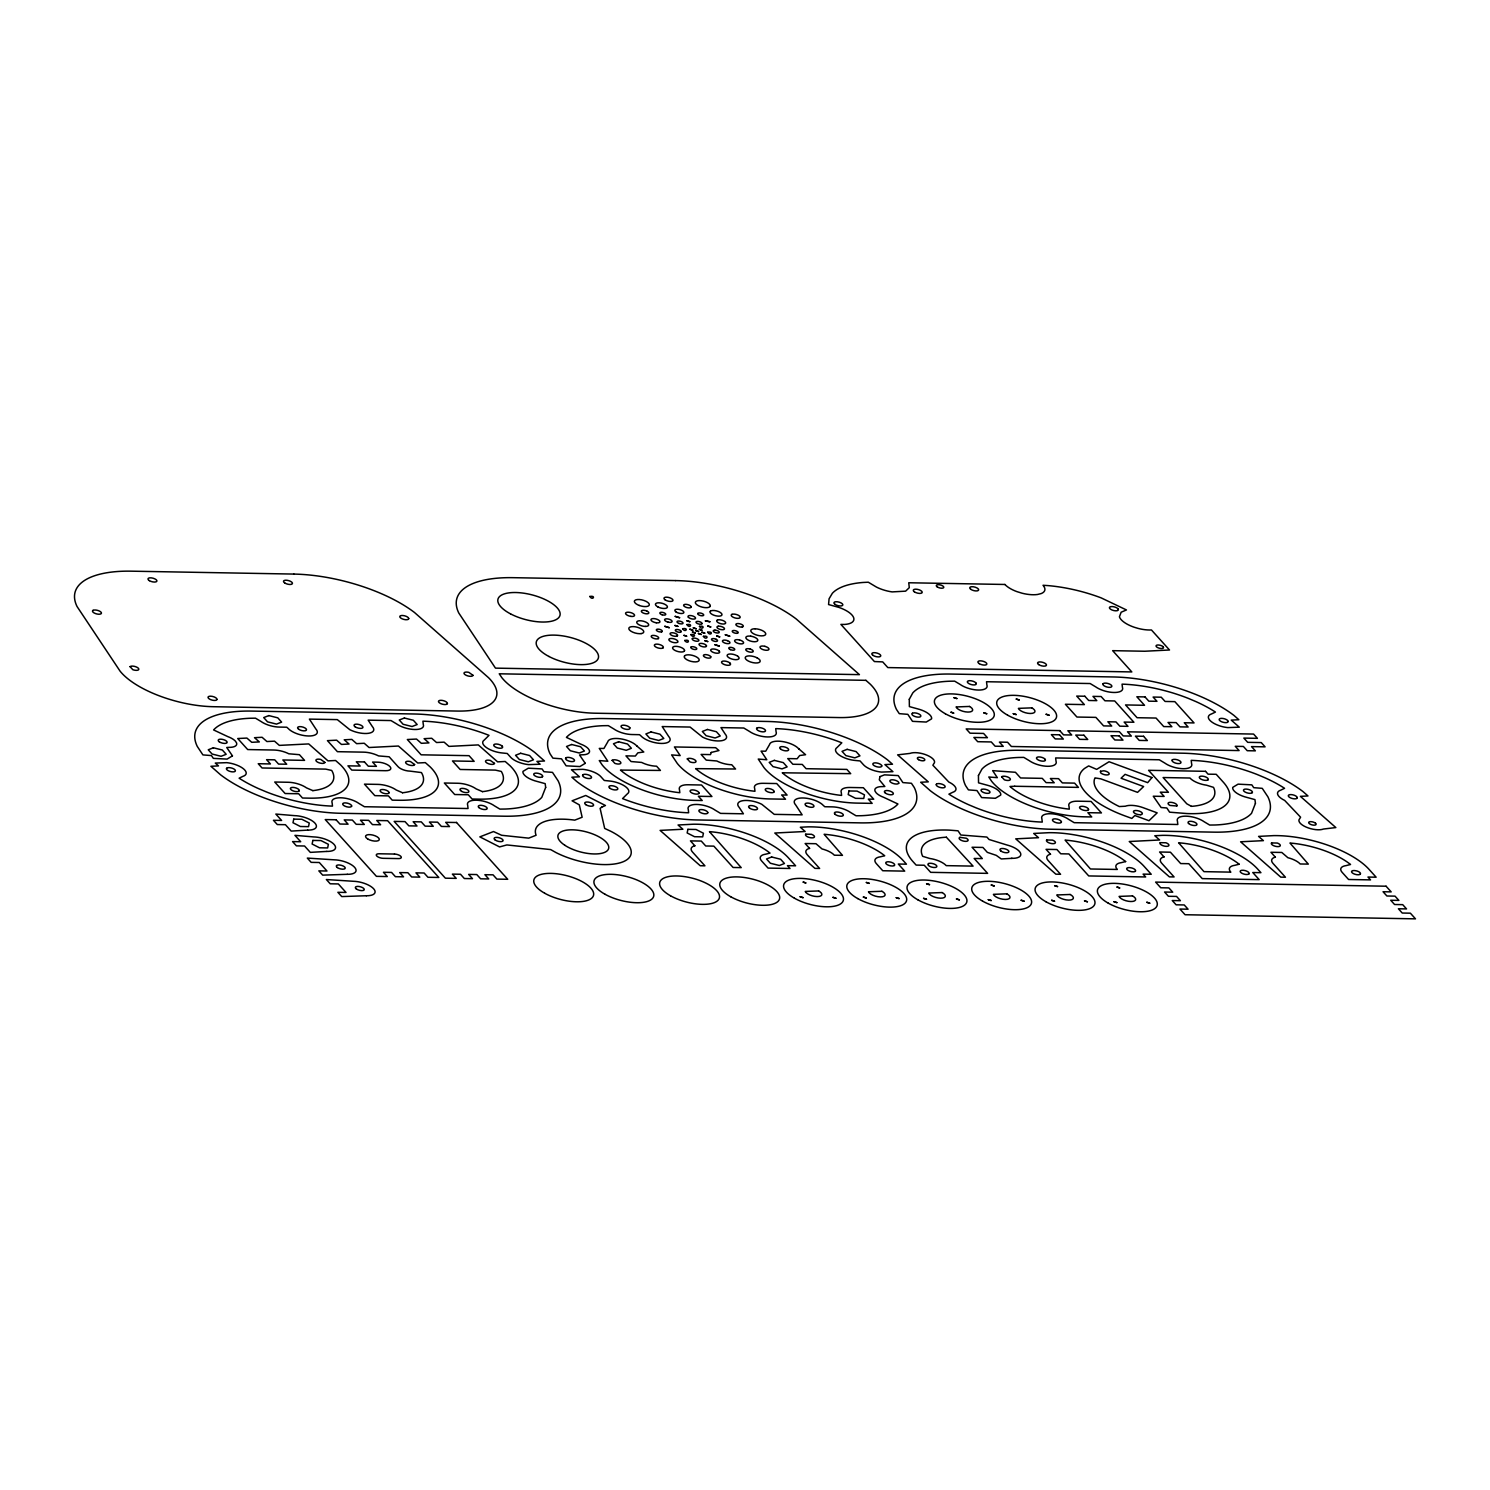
<?xml version="1.0" encoding="UTF-8"?>
<svg xmlns="http://www.w3.org/2000/svg" width="1490" height="1490" viewBox="0 0 1490 1490"><rect width="100%" height="100%" fill="white"/><g stroke="black" fill="none" stroke-linecap="round" stroke-linejoin="round"><path stroke-width="1.5" d="M1012.045 858.333L1001.28 858.948L996.251 855.353L987.33 852.355L982.897 847.438L972.057 847.251L982.301 858.594L974.162 858.464L987.609 873.364L930.673 872.339L924.266 865.243L916.145 865.094L912.942 861.555A70.868 28.254 14.6 0 1 949.391 830.135L958.033 830.805L960.827 835.015L986.883 837.063L989.081 839.503L1006.774 844.942A15.72 6.258 14.6 0 1 1020.557 853.211A15.72 6.258 14.6 0 1 1012.045 858.333L1011.431 858.37M1004.949 584.471L908.751 582.758L909.291 587.656L905.622 591.158L892.119 591.903A21.568 8.605 14.6 0 1 876.418 587.06L868.316 582.218L863.138 582.46A83.198 33.171 14.6 0 0 832.333 593.318L829.073 598.794L828.57 604.549L838.646 607.324A21.568 8.605 14.6 0 1 853.64 617.661A21.568 8.605 14.6 0 1 844.7 624.44L840.9 624.403L874.407 661.56L882.713 661.895L887.817 667.576L1131.823 671.934L1112.658 650.664L1144.823 651.242L1169.501 649.994L1151.453 629.972A21.568 8.605 14.6 0 1 1138.118 628.408L1134.244 627.253A21.568 8.605 14.6 0 1 1119.418 616.786L1121.151 612.222L1126.44 609.95L1101.166 597.881A83.198 33.171 14.6 0 0 1047.582 585.57L1043.037 585.291A21.586 8.605 14.6 0 1 1041.175 593.579L1037.487 594.491A21.586 8.605 14.6 0 1 1022.177 593.243L1016.851 591.605A21.586 8.605 14.6 0 1 1004.93 584.471M799.013 749.004L798.603 748.669A15.72 6.258 14.6 0 0 782.064 741.48A15.72 6.258 14.6 0 0 769.548 744.572L765.711 751.202L761.073 751.128L766.81 759.751L758.261 759.062L763.904 767.518A70.868 28.254 14.6 0 0 857.234 803.11L872.153 803.371L868.316 799.124L873.736 799.217L863.362 787.726L849.803 787.484A15.72 6.258 14.6 0 0 841.291 792.606L841.608 795.418L839.801 795.232A55.465 22.108 14.6 0 1 783.33 773.701L782.269 772.788L850.697 773.664L846.86 769.417L806.09 768.691L802.253 764.426L792.866 764.258L787.744 758.578L797.131 758.745L799.664 755.542L805.587 754.704L798.603 748.669M637.198 746.285L636.807 745.95A15.72 6.258 14.6 0 0 620.25 738.779A15.72 6.258 14.6 0 0 607.752 741.871L603.916 748.483L599.278 748.408L607.808 761.241L599.278 760.571L602.09 764.817A70.868 28.254 14.6 0 0 695.439 800.409L702.218 800.521L698.382 796.275L711.922 796.517L701.567 785.007L688.007 784.764A15.72 6.258 14.6 0 0 679.496 789.886L679.812 792.717L677.987 792.512A55.465 22.108 14.6 0 1 621.516 770.982L620.473 770.088L660.424 770.442L656.587 766.195A15.403 6.146 14.6 0 1 641.65 762.433L631.071 761.539L625.949 755.877L635.336 756.045L637.869 752.822L643.792 752.003L636.807 745.95M456.536 822.517L445.696 822.331L449.533 826.577L441.394 826.429L437.557 822.182L429.418 822.033L433.255 826.298L425.134 826.149L421.298 821.884L413.158 821.735L416.995 826L408.856 825.851L405.019 821.605L394.179 821.4L445.38 878.187L456.219 878.374L452.383 874.109L460.503 874.257L464.34 878.523L472.479 878.672L468.642 874.407L476.781 874.556L480.618 878.802L488.739 878.951L484.902 874.704L493.041 874.835L496.878 879.1L507.718 879.286L456.406 822.368M691.099 606.84L691.062 607.231A3.855 1.527 14.6 0 1 685.4 607.026A3.855 1.527 14.6 0 1 685.102 604.363A3.855 1.527 14.6 0 1 690.969 606.411L691.099 606.84M697.804 613.489L697.879 614.122A3.073 1.229 14.6 0 0 702.572 615.761A3.073 1.229 14.6 0 0 702.33 613.638A3.073 1.229 14.6 0 0 697.804 613.489M545.675 787.409L541.801 797.336A86.271 34.4 14.6 0 1 505.185 809.033L499.895 809.107L494.401 805.811A15.72 6.258 14.6 0 0 476.204 800.204A15.72 6.258 14.6 0 0 467.692 805.326L468.046 808.53L364.417 806.723L358.848 803.389A15.72 6.258 14.6 0 0 340.651 797.783A15.72 6.258 14.6 0 0 332.14 802.905L332.494 806.109L331.097 806.071A86.252 34.4 14.6 0 1 266.393 791.935L258.906 788.787A86.252 34.4 14.6 0 1 239.108 778.19L242.982 776.327A15.72 6.258 14.6 0 0 239.033 766.065L237.431 765.357A15.72 6.258 14.6 0 0 226.759 762.657L215.286 763.066L218.49 765.897L210.91 766.288L220.576 774.8A101.693 40.547 14.6 0 0 341.303 813.298L503.974 816.203A101.693 40.547 14.6 0 0 558.117 780.835L552.492 772.379L543.943 771.708L542.062 768.914L528.317 768.188L522.953 771.41A15.72 6.258 14.6 0 0 536.94 781.393L545.172 783.647L545.675 787.409M909.291 699.294L909.384 706.595L917.635 708.868A15.72 6.258 14.6 0 1 931.604 718.832L926.259 722.054L912.495 721.346L907.82 714.343L899.271 713.654L896.458 709.408A101.693 40.547 14.6 0 1 950.601 674.057L1113.254 676.963A101.693 40.547 14.6 0 1 1233.981 715.442L1238.842 719.726L1231.243 720.117L1239.289 727.176L1227.797 727.604A15.72 6.258 14.6 0 1 1217.125 724.904L1215.523 724.196A15.72 6.258 14.6 0 1 1211.575 713.933L1215.449 712.071A86.252 34.4 14.6 0 0 1195.651 701.473L1188.182 698.326A86.252 34.4 14.6 0 0 1123.46 684.189L1122.063 684.152L1122.436 687.356A15.72 6.258 14.6 0 1 1113.905 692.478A15.72 6.258 14.6 0 1 1095.709 686.871L1090.14 683.538L986.51 681.731L986.883 684.934A15.72 6.258 14.6 0 1 978.353 690.056A15.72 6.258 14.6 0 1 960.175 684.45L954.662 681.154L949.372 681.228A86.271 34.4 14.6 0 0 912.774 692.925L909.291 699.294M978.446 775.526L978.539 782.827L986.771 785.081A15.72 6.258 14.6 0 1 1000.74 795.064L995.395 798.286L981.631 797.578L976.956 790.557L968.426 789.886L965.595 785.64A101.693 40.547 14.6 0 1 1019.737 750.289L1182.389 753.195A101.693 40.547 14.6 0 1 1303.117 791.674L1307.978 795.958L1300.379 796.349L1335.841 827.565L1323.474 829.036A13.857 5.532 14.6 0 1 1306.209 827.118A13.857 5.532 14.6 0 1 1299.69 818.736L1300.584 817.191L1284.659 800.409A15.72 6.258 14.6 0 1 1280.729 790.166L1284.585 788.303A86.252 34.4 14.6 0 0 1264.787 777.706L1257.318 774.558A86.252 34.4 14.6 0 0 1192.596 760.421L1191.199 760.366L1191.572 763.588A15.72 6.258 14.6 0 1 1183.041 768.71A15.72 6.258 14.6 0 1 1164.863 763.104L1159.276 759.77L1055.646 757.944L1056.019 761.167A15.72 6.258 14.6 0 1 1047.489 766.288A15.72 6.258 14.6 0 1 1029.311 760.682L1023.798 757.386L1018.508 757.46A86.271 34.4 14.6 0 0 981.91 769.157L978.446 775.526M1255.437 803.352L1251.563 813.279A86.271 34.4 14.6 0 1 1214.965 824.994L1209.675 825.05L1204.162 821.754A15.72 6.258 14.6 0 0 1185.984 816.166A15.72 6.258 14.6 0 0 1177.454 821.288L1177.826 824.492L1074.197 822.685L1068.609 819.332A15.72 6.258 14.6 0 0 1050.431 813.726A15.72 6.258 14.6 0 0 1041.901 818.867L1042.274 822.07L1040.877 822.033A86.252 34.4 14.6 0 1 976.155 807.878L968.686 804.749A86.252 34.4 14.6 0 1 948.888 794.151L952.762 792.289A15.72 6.258 14.6 0 0 948.813 782.027L932.889 765.245L933.783 763.7A13.857 5.532 14.6 0 0 927.264 755.318A13.857 5.532 14.6 0 0 909.999 753.4L897.632 754.871L928.27 781.859L920.671 782.25L930.356 790.762A101.693 40.547 14.6 0 0 1051.083 829.241L1213.735 832.146A101.693 40.547 14.6 0 0 1267.878 796.796L1262.254 788.34L1253.705 787.67L1251.842 784.857L1238.078 784.15L1232.733 787.372A15.72 6.258 14.6 0 0 1246.702 797.355L1254.952 799.609L1255.437 803.352M293.735 819.128L292.99 822.741L300.384 826.503L308.523 826.652L309.268 823.039L301.874 819.277L293.735 819.128M312.863 840.416L312.118 844.029L319.512 847.791L327.651 847.94L328.377 844.327L320.983 840.565L312.863 840.416M664.838 626.322L669.234 627.681L664.838 626.322M675.212 616.376L679.608 617.735L675.212 616.376M684.711 640.495C688.231 645.151 690.894 638.782 684.711 640.495M709.892 621.74L705.403 620.864L709.892 621.74M714.939 644.742L719.335 646.101L714.939 644.742M725.313 634.814L729.709 636.156L725.313 634.814M687.896 829.334L687.151 832.947L694.545 836.71L702.684 836.859L703.429 833.245L696.035 829.483L687.896 829.334M848.946 790.966L848.201 794.58L855.595 798.342L863.734 798.472L864.461 794.859L857.085 791.097L848.946 790.966M690.913 647.219L690.82 647.517A3.073 1.229 14.6 0 0 694.973 649.528A3.073 1.229 14.6 0 0 696.016 647.722A3.073 1.229 14.6 0 0 691.136 646.958L690.913 647.219M695.83 630.754L698.773 631.574L695.998 630.643M226.592 768.356L226.406 768.765A4.619 1.844 14.6 0 0 231.416 771.745A4.619 1.844 14.6 0 0 235.29 770.274L234.917 769.753A4.619 1.844 14.6 0 0 230.95 767.871A4.619 1.844 14.6 0 0 226.946 768.002L226.592 768.356M408.744 618.611L408.223 619.356A4.619 1.844 14.6 0 1 400.866 618.126A4.619 1.844 14.6 0 1 402.71 615.5A4.619 1.844 14.6 0 1 408.744 618.611M582.739 775.024L582.553 775.433A4.619 1.844 14.6 0 0 587.563 778.413A4.619 1.844 14.6 0 0 591.437 776.942L591.064 776.439A4.619 1.844 14.6 0 0 587.097 774.539A4.619 1.844 14.6 0 0 583.093 774.67L582.739 775.024M881.801 765.972L881.261 766.735A4.619 1.844 14.6 0 1 877.256 766.866A4.619 1.844 14.6 0 1 873.308 764.985L872.935 764.463A4.619 1.844 14.6 0 1 876.809 762.992A4.619 1.844 14.6 0 1 881.801 765.972M936.353 784.317L936.186 784.727A4.619 1.844 14.6 0 0 941.177 787.707A4.619 1.844 14.6 0 0 945.051 786.236L944.679 785.714A4.619 1.844 14.6 0 0 940.73 783.833A4.619 1.844 14.6 0 0 936.726 783.964L936.353 784.317M1228.151 721.495L1227.611 722.259A4.619 1.844 14.6 0 1 1223.607 722.389A4.619 1.844 14.6 0 1 1219.658 720.49L1219.286 719.987A4.619 1.844 14.6 0 1 1223.16 718.497A4.619 1.844 14.6 0 1 1228.151 721.495M1297.287 797.709L1296.747 798.472A4.619 1.844 14.6 0 1 1292.743 798.603A4.619 1.844 14.6 0 1 1288.794 796.722L1288.422 796.219A4.619 1.844 14.6 0 1 1292.296 794.729A4.619 1.844 14.6 0 1 1297.287 797.709M351.677 806.09L351.044 806.816A4.619 1.844 14.6 0 1 343.669 805.438A4.619 1.844 14.6 0 1 345.81 802.905A4.619 1.844 14.6 0 1 351.677 806.09M707.825 812.758L707.191 813.503A4.619 1.844 14.6 0 1 699.816 812.106A4.619 1.844 14.6 0 1 701.958 809.591A4.619 1.844 14.6 0 1 707.825 812.758M756.752 728.256L756.548 728.647A4.619 1.844 14.6 0 0 762.414 731.832A4.619 1.844 14.6 0 0 764.556 729.299A4.619 1.844 14.6 0 0 757.162 727.921L756.752 728.256M1103.103 683.761L1102.898 684.171A4.619 1.844 14.6 0 0 1108.765 687.337A4.619 1.844 14.6 0 0 1110.907 684.823A4.619 1.844 14.6 0 0 1103.513 683.426L1103.103 683.761M1061.439 822.052L1060.824 822.778A4.619 1.844 14.6 0 1 1053.43 821.4A4.619 1.844 14.6 0 1 1055.572 818.867A4.619 1.844 14.6 0 1 1061.439 822.052M1172.239 759.993L1172.034 760.403A4.619 1.844 14.6 0 0 1177.901 763.569A4.619 1.844 14.6 0 0 1180.043 761.055A4.619 1.844 14.6 0 0 1172.649 759.658L1172.239 759.993M1151.975 777.538L1147.673 782.66L1125.099 774.353L1121.057 778.227L1143.631 786.534L1137.559 792.363L1100.905 778.879L1095.001 777.892A55.465 22.108 14.6 0 0 1119.325 806.556L1125.341 806.22A15.72 6.258 14.6 0 1 1143.053 807.654L1157.171 812.851L1148.976 820.711L1134.859 815.514L1131.823 818.42L1124.764 815.831A70.868 28.254 14.6 0 1 1084.552 768.449L1088.65 765.916L1096.677 769.38L1109.063 761.744L1151.975 777.538M130.077 666.663L132.796 669.681A4.619 1.844 14.6 0 0 138.011 670.09A4.619 1.844 14.6 0 0 137.75 667.743L136.875 667.222A4.619 1.844 14.6 0 0 130.617 666.347L130.077 666.663M216.963 699.443L216.721 699.872A4.619 1.844 14.6 0 1 210.965 699.76L209.922 699.313A4.619 1.844 14.6 0 1 210.574 696.184A4.619 1.844 14.6 0 1 216.963 699.443M232.459 755.877L227.095 759.099L213.331 758.373L211.468 755.579L202.919 754.909L197.295 746.453A101.693 40.547 14.6 0 1 251.438 711.084L414.108 713.989A101.693 40.547 14.6 0 1 534.817 752.469L544.502 760.999L536.903 761.39L540.125 764.221L528.652 764.631A15.72 6.258 14.6 0 1 517.961 761.93L516.378 761.222A15.72 6.258 14.6 0 1 510.493 757.088L507.252 753.493L503.005 753.046A15.72 6.258 14.6 0 1 486.615 747.719A15.72 6.258 14.6 0 1 484.157 740.139L489.018 735.352A86.252 34.4 14.6 0 0 424.315 721.216L422.918 721.179L423.272 724.382A15.72 6.258 14.6 0 1 414.76 729.504A15.72 6.258 14.6 0 1 396.563 723.898L390.995 720.564L368.16 720.154L372.314 726.524A15.72 6.258 14.6 0 1 368.365 733.322A15.72 6.258 14.6 0 1 349.778 729.672L337.299 719.614L309.399 719.111L315.861 729.001A15.72 6.258 14.6 0 1 308.56 735.986A15.72 6.258 14.6 0 1 288.222 728.498L286.751 727.213L279.207 727.083A15.72 6.258 14.6 0 1 261.011 721.477L255.498 718.18L250.227 718.255A86.271 34.4 14.6 0 0 213.61 729.951L227.802 736.619A13.857 5.532 14.6 0 1 235.439 741.182L236.519 742.839A13.857 5.532 14.6 0 1 228.994 747.365L226.722 747.477L232.459 755.877M299.304 790.631L299.062 791.06A4.619 1.844 14.6 0 1 293.306 790.966L292.263 790.519A4.619 1.844 14.6 0 1 292.915 787.39A4.619 1.844 14.6 0 1 299.304 790.631M324.876 762.396L324.634 762.824A4.619 1.844 14.6 0 1 320.033 763.085A4.619 1.844 14.6 0 1 315.973 760.645L315.917 760.142A4.619 1.844 14.6 0 1 320.778 759.453L324.876 762.396M389.039 792.755L388.778 793.183A4.619 1.844 14.6 0 1 383.023 793.09L381.98 792.624A4.619 1.844 14.6 0 1 382.632 789.495A4.619 1.844 14.6 0 1 389.039 792.755M447.41 703.559L447.168 703.988A4.619 1.844 14.6 0 1 441.413 703.876L440.37 703.429A4.619 1.844 14.6 0 1 441.003 700.3A4.619 1.844 14.6 0 1 447.41 703.559M414.611 764.519L414.35 764.947A4.619 1.844 14.6 0 1 409.75 765.189A4.619 1.844 14.6 0 1 405.708 762.768L405.634 762.265A4.619 1.844 14.6 0 1 410.495 761.576L414.611 764.519M472.982 675.324L472.74 675.752A4.619 1.844 14.6 0 1 468.139 675.994A4.619 1.844 14.6 0 1 464.079 673.573L464.023 673.052A4.619 1.844 14.6 0 1 468.866 672.381L472.982 675.324M589.817 596.466C592.592 601.14 596.447 595.143 589.817 596.466M494.494 763.383L494.252 763.811A4.619 1.844 14.6 0 1 489.633 764.072A4.619 1.844 14.6 0 1 485.591 761.632L485.535 761.129A4.619 1.844 14.6 0 1 490.378 760.459L494.494 763.383M585.253 763.327L579.908 766.549L566.144 765.823L561.469 758.82L552.92 758.149L550.108 753.903A101.693 40.547 14.6 0 1 604.251 718.553L766.903 721.458A101.693 40.547 14.6 0 1 887.63 759.937L892.491 764.221L884.892 764.593L892.938 771.671L881.447 772.081A15.72 6.258 14.6 0 1 870.775 769.399L869.173 768.672A15.72 6.258 14.6 0 1 863.306 764.538L860.065 760.943L855.8 760.515A15.72 6.258 14.6 0 1 839.429 755.169A15.72 6.258 14.6 0 1 836.97 747.589L841.831 742.821A86.252 34.4 14.6 0 0 777.11 728.666L775.713 728.629L776.085 731.832A15.72 6.258 14.6 0 1 767.555 736.954A15.72 6.258 14.6 0 1 749.377 731.366L743.789 728.014L720.974 727.604L725.127 733.974A15.72 6.258 14.6 0 1 721.179 740.772A15.72 6.258 14.6 0 1 702.591 737.122L690.093 727.064L662.212 726.561L668.675 736.451A15.72 6.258 14.6 0 1 661.374 743.436A15.72 6.258 14.6 0 1 641.017 735.967L639.545 734.682L632.002 734.533A15.72 6.258 14.6 0 1 613.824 728.945L608.311 725.63L603.022 725.704A86.271 34.4 14.6 0 0 566.423 737.401L580.597 744.069A13.857 5.532 14.6 0 1 588.252 748.65L589.332 750.289A13.857 5.532 14.6 0 1 581.808 754.815L579.517 754.946L585.253 763.327M674.951 625.465L677.857 626.359L674.951 625.465M682.625 628.706C685.4 633.38 689.255 627.383 682.625 628.706M686.909 620.79L689.814 621.684L686.909 620.79M686.927 624.589C689.702 629.264 693.558 623.267 686.927 624.589M683.91 635.392L686.816 636.286L684.096 635.28M612.129 760.347L614.849 763.364A4.619 1.844 14.6 0 0 620.064 763.793A4.619 1.844 14.6 0 0 619.803 761.427L618.927 760.906A4.619 1.844 14.6 0 0 612.669 760.03L612.129 760.347M689.889 629.227L692.794 630.121L689.889 629.227M693.297 627.886L696.202 628.78L693.297 627.886M690.857 634.591C693.632 639.266 697.488 633.269 690.857 634.591M692.44 632.058L695.346 632.952L692.44 632.058M684.525 650.683L684.189 651.26A6.165 2.459 14.6 0 1 676.534 651.111A6.165 2.459 14.6 0 1 672.903 647.107L673.629 646.66A6.165 2.459 14.6 0 1 680.576 647.237A6.165 2.459 14.6 0 1 684.525 650.683M710.302 606.002L709.892 606.728A7.711 3.073 14.6 0 1 702.218 607.138A7.711 3.073 14.6 0 1 695.457 603.096L695.364 602.258A7.711 3.073 14.6 0 1 703.448 601.122A7.711 3.073 14.6 0 1 710.302 606.002M692.403 638.521L692.217 638.837A3.427 1.36 14.6 0 0 695.271 641.017A3.427 1.36 14.6 0 0 698.866 640.514L698.829 640.141A3.427 1.36 14.6 0 0 695.811 638.335A3.427 1.36 14.6 0 0 692.403 638.521M699.462 626.34C702.237 631.015 706.092 625.018 699.462 626.34M701.995 623.565L701.827 623.844A3.073 1.229 14.6 0 1 698.754 624.012A3.073 1.229 14.6 0 1 696.054 622.392L696.016 622.056A3.073 1.229 14.6 0 1 699.257 621.609A3.073 1.229 14.6 0 1 701.995 623.565M699.276 629.395L702.181 630.289L699.462 629.283M684.655 655.768L684.245 656.475A7.711 3.073 14.6 0 0 691.099 661.374A7.711 3.073 14.6 0 0 699.183 660.238L699.089 659.381A7.711 3.073 14.6 0 0 692.329 655.339A7.711 3.073 14.6 0 0 684.655 655.768M710.357 611.235L710.022 611.813A6.165 2.459 14.6 0 0 713.971 615.24A6.165 2.459 14.6 0 0 720.918 615.817L721.644 615.389A6.165 2.459 14.6 0 0 718.031 611.366A6.165 2.459 14.6 0 0 710.357 611.235M698.419 633.567L701.324 634.461L698.419 633.567M701.846 632.226L704.751 633.12L701.846 632.226M707.825 626.042L710.73 626.936L707.825 626.042M703.392 636.342C706.167 641.017 710.022 635.019 703.392 636.342M707.694 632.226C710.469 636.9 714.325 630.903 707.694 632.226M704.826 640.663L707.731 641.557L704.826 640.663M716.783 635.988L719.689 636.882L716.783 635.988M687.281 758.913L690 761.911A4.619 1.844 14.6 0 0 695.215 762.34A4.619 1.844 14.6 0 0 694.955 759.975L694.079 759.453A4.619 1.844 14.6 0 0 687.821 758.578L687.281 758.913M711.233 752.45L710.488 754.592L701.101 754.424L706.223 760.105L716.802 760.98A15.403 6.146 14.6 0 0 731.739 764.743L735.576 769.008L695.625 768.635L696.668 769.529A55.465 22.108 14.6 0 0 753.158 791.078L754.964 791.264L754.648 788.452A15.72 6.258 14.6 0 1 763.159 783.312L776.718 783.554L787.093 795.064L781.654 794.971L785.509 799.217L770.591 798.957A70.868 28.254 14.6 0 1 677.242 763.364L671.618 754.909L680.166 755.579L674.43 746.956L715.647 747.701L718.944 750.55L711.233 752.45M699.015 793.127L698.773 793.555A4.619 1.844 14.6 0 1 693.018 793.462L691.975 793.015A4.619 1.844 14.6 0 1 692.608 789.886A4.619 1.844 14.6 0 1 699.015 793.127M774.167 791.693L773.925 792.121A4.619 1.844 14.6 0 1 768.169 792.01L767.126 791.562A4.619 1.844 14.6 0 1 767.778 788.433A4.619 1.844 14.6 0 1 774.167 791.693M805.755 834.177L805.513 834.605A4.619 1.844 14.6 0 0 809.61 837.548L810.784 837.771A4.619 1.844 14.6 0 0 814.471 836.859A4.619 1.844 14.6 0 0 811.51 834.288L805.755 834.177M803.129 882.136L806.034 883.03L803.296 882.043M800.13 896.757L803.036 897.65L800.13 896.757M879.957 776.625L879.305 779.81L884.837 786.478L882.546 786.59A13.857 5.532 14.6 0 0 875.04 791.115L876.12 792.773A13.857 5.532 14.6 0 0 883.756 797.355L897.949 804.004A86.271 34.4 14.6 0 1 861.332 815.701L856.042 815.775L850.548 812.478A15.72 6.258 14.6 0 0 832.351 806.872L824.808 806.742L823.337 805.457A15.72 6.258 14.6 0 0 802.98 797.97A15.72 6.258 14.6 0 0 795.679 804.954L802.142 814.844L774.26 814.36L761.781 804.283A15.72 6.258 14.6 0 0 743.193 800.633A15.72 6.258 14.6 0 0 739.245 807.45L743.398 813.801L720.564 813.391L714.995 810.057A15.72 6.258 14.6 0 0 696.798 804.451A15.72 6.258 14.6 0 0 688.287 809.573L688.641 812.776L687.244 812.739A86.252 34.4 14.6 0 1 622.541 798.603L627.383 793.816A15.72 6.258 14.6 0 0 624.925 786.236A15.72 6.258 14.6 0 0 608.553 780.909L604.288 780.462L601.047 776.886A15.72 6.258 14.6 0 0 595.181 772.733L593.579 772.025A15.72 6.258 14.6 0 0 582.907 769.324L571.434 769.734L579.461 776.812L571.862 777.203L576.723 781.486A101.693 40.547 14.6 0 0 697.45 819.966L860.121 822.871A101.693 40.547 14.6 0 0 914.264 787.521L911.433 783.274L902.884 782.585L898.228 775.582L884.464 774.856L879.957 776.625M833.003 897.334L835.909 898.228L833.003 897.334M953.954 697.655L956.859 698.549L953.954 697.655M950.955 712.257L953.861 713.151L951.142 712.146M866.361 882.471L869.266 883.365L866.361 882.471M863.362 897.073L866.267 897.967L863.362 897.073M983.828 712.835L986.734 713.747L983.828 712.835M896.235 897.669L899.14 898.563L896.235 897.669M1016.273 699.071L1019.179 699.965L1016.273 699.071M1013.274 713.673L1016.18 714.567L1013.274 713.673M926.594 883.756L929.499 884.65L926.594 883.756M923.595 898.358L926.501 899.252L923.595 898.358M1001.634 776.774L1004.353 779.792A4.619 1.844 14.6 0 0 1009.568 780.22A4.619 1.844 14.6 0 0 1009.307 777.855L1008.432 777.333A4.619 1.844 14.6 0 0 1002.174 776.458L1001.634 776.774M1046.148 714.269L1049.053 715.163L1046.148 714.269M956.468 898.954L959.374 899.848L956.468 898.954M991.278 885.041L994.184 885.935L991.278 885.041M988.28 899.643L991.185 900.537L988.28 899.643M1046.706 839.988L1046.446 840.435A4.619 1.844 14.6 0 0 1050.562 843.359L1051.735 843.582A4.619 1.844 14.6 0 0 1055.404 842.688A4.619 1.844 14.6 0 0 1052.443 840.099L1046.706 839.988M1021.153 900.239L1024.058 901.133L1021.153 900.239M1100.458 771.261L1100.626 772.751A4.619 1.844 14.6 0 0 1105.505 774.856A4.619 1.844 14.6 0 0 1109.175 773.943L1109.119 773.44A4.619 1.844 14.6 0 0 1103.904 770.796L1100.458 771.261M1088.538 809.554L1088.277 809.983A4.619 1.844 14.6 0 1 1082.522 809.889L1081.479 809.443A4.619 1.844 14.6 0 1 1082.131 806.295A4.619 1.844 14.6 0 1 1088.538 809.554M1054.641 885.675L1057.546 886.569L1054.641 885.675M1051.642 900.295L1054.548 901.189L1051.642 900.295M1084.515 900.873L1087.421 901.767L1084.515 900.873M1116.96 887.09L1119.865 888.003L1117.146 886.997M1113.961 901.711L1116.867 902.605L1113.961 901.711M1160.226 842.669L1159.965 843.098A4.619 1.844 14.6 0 0 1164.081 846.041L1165.255 846.264A4.619 1.844 14.6 0 0 1168.924 845.351A4.619 1.844 14.6 0 0 1165.962 842.781L1160.226 842.669M1146.834 902.288L1149.74 903.182L1146.834 902.288M1271.585 842.93L1271.324 843.359A4.619 1.844 14.6 0 0 1275.44 846.301L1276.613 846.525A4.619 1.844 14.6 0 0 1280.301 845.612A4.619 1.844 14.6 0 0 1277.34 843.042L1271.585 842.93M601.718 807.152L600.116 808.4L604.679 828.44L610.639 831.197A49.3 19.668 14.6 0 1 622.727 861.928A49.3 19.668 14.6 0 1 555.975 852.559L550.648 849.579L506.861 844.942L499.56 846.916L479.854 836.877L493.507 831.55L501.627 835.275L528.708 838.144L536.102 835.257A49.3 19.668 14.6 0 1 574.749 820.152L582.143 817.246L579.312 804.861L572.086 800.819L585.738 795.474L605.443 805.513L601.718 807.152M93.05 610.379L92.622 610.695A4.619 1.844 14.6 0 0 96.906 613.992A4.619 1.844 14.6 0 0 101.357 612.651L100.985 612.129A4.619 1.844 14.6 0 0 93.647 610.118L93.05 610.379M566.107 757.74L565.679 758.075A4.619 1.844 14.6 0 0 569.944 761.371A4.619 1.844 14.6 0 0 574.414 760.012L574.041 759.509A4.619 1.844 14.6 0 0 566.703 757.497L566.107 757.74M542.546 776.681L541.503 777.24A4.619 1.844 14.6 0 1 534.184 775.228L533.811 774.726A4.619 1.844 14.6 0 1 538.263 773.366A4.619 1.844 14.6 0 1 542.546 776.681M912.457 713.263L912.029 713.58A4.619 1.844 14.6 0 0 916.294 716.895A4.619 1.844 14.6 0 0 920.745 715.535L920.392 715.014A4.619 1.844 14.6 0 0 913.053 713.002L912.457 713.263M898.693 783.349L897.65 783.926A4.619 1.844 14.6 0 1 890.331 781.896L889.958 781.393A4.619 1.844 14.6 0 1 894.41 780.034A4.619 1.844 14.6 0 1 898.693 783.349M981.593 789.495L981.165 789.812A4.619 1.844 14.6 0 0 985.43 793.108A4.619 1.844 14.6 0 0 989.9 791.767L989.528 791.246A4.619 1.844 14.6 0 0 982.189 789.234L981.593 789.495M1252.308 792.624L1251.283 793.202A4.619 1.844 14.6 0 1 1243.945 791.19L1243.573 790.687A4.619 1.844 14.6 0 1 1248.043 789.327A4.619 1.844 14.6 0 1 1252.308 792.624M663.087 647.815L662.547 648.15A4.619 1.844 14.6 0 1 656.289 647.275A4.619 1.844 14.6 0 1 655.153 644.388L655.935 644.183A4.619 1.844 14.6 0 1 661.411 645.263A4.619 1.844 14.6 0 1 663.087 647.815M677.596 642.153L677.056 642.469A4.619 1.844 14.6 0 1 670.798 641.594A4.619 1.844 14.6 0 1 669.662 638.707L670.463 638.521A4.619 1.844 14.6 0 1 675.92 639.582A4.619 1.844 14.6 0 1 677.596 642.153M717.491 620.008L716.951 620.343A4.619 1.844 14.6 0 0 718.627 622.894A4.619 1.844 14.6 0 0 724.084 623.975L724.885 623.77A4.619 1.844 14.6 0 0 723.749 620.883A4.619 1.844 14.6 0 0 717.491 620.008M732 614.346L731.478 614.662A4.619 1.844 14.6 0 0 733.136 617.214A4.619 1.844 14.6 0 0 738.612 618.294L739.394 618.089A4.619 1.844 14.6 0 0 738.258 615.221A4.619 1.844 14.6 0 0 732 614.346M894.41 865.448L893.888 865.764A4.619 1.844 14.6 0 1 886.122 863.809A4.619 1.844 14.6 0 1 890.554 862.077L891.709 862.431A4.619 1.844 14.6 0 1 894.41 865.448M959.933 837.343L959.392 837.678A4.619 1.844 14.6 0 0 961.069 840.23A4.619 1.844 14.6 0 0 966.526 841.31L967.327 841.105A4.619 1.844 14.6 0 0 966.191 838.218L959.933 837.343M928.717 863.511L928.177 863.827A4.619 1.844 14.6 0 0 930.878 866.845L932.032 867.199A4.619 1.844 14.6 0 0 936.465 865.466A4.619 1.844 14.6 0 0 928.717 863.511M1208.018 779.829L1207.477 780.145A4.619 1.844 14.6 0 1 1199.711 778.208A4.619 1.844 14.6 0 1 1204.162 776.458L1205.298 776.812A4.619 1.844 14.6 0 1 1208.018 779.829M1176.802 805.997L1170.004 805.438A4.619 1.844 14.6 0 1 1168.868 802.551L1169.65 802.365A4.619 1.844 14.6 0 1 1175.126 803.445A4.619 1.844 14.6 0 1 1176.802 805.997M1135.361 871.259L1134.821 871.594A4.619 1.844 14.6 0 1 1127.055 869.639A4.619 1.844 14.6 0 1 1131.506 867.906L1132.642 868.26A4.619 1.844 14.6 0 1 1135.361 871.259M1248.881 873.941L1248.341 874.257A4.619 1.844 14.6 0 1 1240.574 872.302A4.619 1.844 14.6 0 1 1245.025 870.57L1246.162 870.924A4.619 1.844 14.6 0 1 1248.881 873.941M1360.24 874.202L1359.699 874.537A4.619 1.844 14.6 0 1 1351.952 872.581A4.619 1.844 14.6 0 1 1356.384 870.849L1357.539 871.184A4.619 1.844 14.6 0 1 1360.24 874.202M268.833 715.591L263.711 717.584L267.548 721.849L276.507 724.103L281.629 722.11L277.792 717.845L268.833 715.591M213.368 747.775L208.246 749.787L212.083 754.033L221.06 756.287L226.182 754.294L222.345 750.029L213.368 747.775M404.386 718.012L399.264 720.005L403.101 724.27L412.06 726.524L417.181 724.531L413.345 720.266L404.386 718.012M520.662 753.269L515.54 755.281L519.377 759.528L528.335 761.781L533.457 759.788L529.62 755.523L520.662 753.269M571.639 744.497L566.517 746.49L570.353 750.755L579.312 753.009L584.434 751.016L580.597 746.751L571.639 744.497M618.573 741.778L613.452 743.771L617.288 748.036L626.247 750.289L631.369 748.278L627.532 744.032L618.573 741.778M651.018 731.944L645.878 733.955L649.733 738.202L658.692 740.456L663.814 738.463L659.977 734.197L651.018 731.944M707.452 729.467L702.33 731.46L706.167 735.725L715.125 737.978L720.247 735.986L716.411 731.72L707.452 729.467M774.316 760.366L769.194 762.377L773.031 766.624L782.008 768.877L787.13 766.884L783.293 762.619L774.316 760.366M847.158 749.34L842.036 751.351L845.873 755.598L854.832 757.851L859.954 755.858L856.117 751.593L847.158 749.34M771.652 856.992L766.531 858.985L770.367 863.25L779.326 865.504L784.448 863.511L780.611 859.246L771.652 856.992M658.263 638.633L657.015 638.931A3.855 1.527 14.6 0 1 651.298 636.733A3.855 1.527 14.6 0 1 655.451 635.708A3.855 1.527 14.6 0 1 658.263 638.633M676.907 636.1L676.255 636.249A3.855 1.527 14.6 0 1 670.966 634.926A3.855 1.527 14.6 0 1 671.413 632.803L672.232 632.747A3.855 1.527 14.6 0 1 676.683 634.125A3.855 1.527 14.6 0 1 676.907 636.1M718.292 626.228L717.64 626.396A3.855 1.527 14.6 0 0 717.863 628.352A3.855 1.527 14.6 0 0 722.315 629.73L723.134 629.693A3.855 1.527 14.6 0 0 723.581 627.551A3.855 1.527 14.6 0 0 718.292 626.228M694.861 845.798L693.781 846.059A15.403 6.146 14.6 0 0 692.552 852.094L704.919 865.82L700.226 865.727L660.107 830.396L682.886 829.241L678.062 824.994L693.316 824.212A70.868 28.254 14.6 0 1 788.564 857.998L795.604 865.802L787.465 865.653L790.017 868.484L768.058 868.093L761.669 860.996A15.72 6.258 14.6 0 1 765.599 854.198L770.013 853.1L768.896 852.224A55.465 22.108 14.6 0 0 711.289 831.793L709.445 831.644L741.219 867.627L733.099 867.478L713.84 846.134L705.72 845.985L701.287 841.068L690.447 840.882L694.861 845.798M809.573 848.425L808.474 848.704A15.403 6.146 14.6 0 0 807.245 854.72L819.612 868.447L814.918 868.372L774.8 833.022L805.159 831.495L800.354 827.248L808.008 826.857A70.868 28.254 14.6 0 1 903.257 860.624L906.442 864.181L898.321 864.032L904.709 871.129L882.75 870.737L876.362 863.641A15.72 6.258 14.6 0 1 880.311 856.825L884.706 855.744L883.589 854.869A55.465 22.108 14.6 0 0 825.982 834.437L824.138 834.288L842.483 855.353L834.344 855.204A15.403 6.146 14.6 0 0 822.033 848.946L815.98 843.712L805.14 843.508L809.573 848.425M1050.506 854.254L1049.426 854.515A15.403 6.146 14.6 0 0 1048.178 860.55L1060.563 874.276L1055.87 874.183L1015.733 838.851L1038.511 837.697L1033.706 833.45L1048.96 832.687A70.868 28.254 14.6 0 1 1144.19 866.454L1151.23 874.257L1143.109 874.109L1145.661 876.958L1088.724 875.934L1068.889 853.938L1060.768 853.789L1056.913 849.524L1046.073 849.337L1050.506 854.254M1125.639 861.574L1121.244 862.654A15.72 6.258 14.6 0 0 1117.295 869.452L1090.457 868.987L1065.089 840.099L1066.915 840.248A55.465 22.108 14.6 0 1 1124.54 860.699L1125.639 861.574M1164.025 856.918L1162.945 857.197A15.403 6.146 14.6 0 0 1161.697 863.213L1174.083 876.939L1169.389 876.865L1129.252 841.515L1159.63 839.988L1154.806 835.741L1162.479 835.35A70.868 28.254 14.6 0 1 1257.709 869.117L1260.913 872.674L1252.773 872.525L1259.18 879.621L1202.244 878.616L1188.815 863.697L1180.676 863.567L1170.432 852.206L1159.592 852.001L1164.025 856.918M1239.159 864.237L1234.763 865.318A15.72 6.258 14.6 0 0 1230.815 872.134L1203.976 871.65L1178.609 842.781L1180.434 842.93A55.465 22.108 14.6 0 1 1238.06 863.362L1239.159 864.237M1275.384 857.197L1274.304 857.458A15.403 6.146 14.6 0 0 1273.075 863.492L1285.442 877.219L1280.748 877.126L1240.611 841.794L1263.408 840.639L1258.584 836.393L1273.838 835.611A70.868 28.254 14.6 0 1 1369.087 869.396L1376.127 877.2L1367.988 877.051L1370.539 879.882L1348.58 879.491L1342.192 872.395A15.72 6.258 14.6 0 1 1346.122 865.597L1350.517 864.498L1349.418 863.623A55.465 22.108 14.6 0 0 1291.811 843.191L1289.967 843.042L1308.313 864.107L1300.174 863.976A15.403 6.146 14.6 0 0 1287.863 857.7L1281.81 852.466L1270.951 852.28L1275.384 857.197M661.523 631.89L660.256 631.965A3.073 1.229 14.6 0 1 656.326 629.86A3.073 1.229 14.6 0 1 660.461 629.637A3.073 1.229 14.6 0 1 661.523 631.89M742.337 626.973L740.772 627.067A3.855 1.527 14.6 0 1 735.855 624.44A3.855 1.527 14.6 0 1 741.014 624.161A3.855 1.527 14.6 0 1 742.337 626.973M312.844 790.631L306.493 787.875A15.72 6.258 14.6 0 0 288.296 782.269L274.737 782.027L285.112 793.518L298.671 793.76L302.507 798.025L309.287 798.156A70.868 28.254 14.6 0 0 340.446 764.78L335.585 760.496L328.005 760.887L308.728 743.92L279.338 745.391L274.514 741.163L266.915 741.536L262.091 737.289L254.511 737.68L259.316 741.927L251.736 742.299L246.912 738.072L237.73 738.519L247.694 749.563L273.899 750.029A15.403 6.146 14.6 0 1 288.837 753.791L299.434 754.685L304.556 760.366L282.858 759.975L286.695 764.221L278.574 764.091L274.737 759.826L266.598 759.677L270.435 763.942L258.236 763.718L262.072 767.983L325.751 769.119L331.711 770.46A55.465 22.108 14.6 0 1 312.844 790.631M402.561 792.755L396.21 789.998A15.72 6.258 14.6 0 0 378.013 784.392L364.473 784.15L374.828 795.641L388.387 795.884L392.224 800.149L399.003 800.26A70.868 28.254 14.6 0 0 430.182 766.903L425.321 762.619L417.721 763.01L398.445 746.024L369.054 747.514L364.231 743.268L356.632 743.659L351.826 739.413L344.227 739.804L349.051 744.032L341.452 744.423L336.628 740.176L327.446 740.642L337.411 751.686L363.635 752.152A15.403 6.146 14.6 0 1 378.572 755.914L389.151 756.79L398.109 766.735A9.238 3.688 14.6 0 0 410.085 771.131L421.428 772.565A55.465 22.108 14.6 0 1 402.561 792.755M482.462 791.637L476.092 788.862A15.72 6.258 14.6 0 0 457.914 783.256L444.355 783.014L454.711 794.524L468.27 794.766L472.106 799.013L478.886 799.143A70.868 28.254 14.6 0 0 510.064 765.767L505.203 761.483L497.604 761.874L478.327 744.907L448.937 746.397L444.113 742.15L436.533 742.523L431.709 738.276L424.11 738.668L428.934 742.914L421.335 743.305L416.511 739.059L407.347 739.524L421.13 754.815L469.033 755.672L474.155 761.353L452.476 760.962L460.149 769.473L495.369 770.107L501.311 771.447A55.465 22.108 14.6 0 1 482.462 791.637M307.648 830.116L291.183 831.085L285.428 824.696L277.289 824.547L273.452 820.301L281.591 820.45L275.836 814.062L294.61 815.645A15.72 6.258 14.6 0 1 314.949 823.132A15.72 6.258 14.6 0 1 307.648 830.116M326.776 851.423L310.311 852.373L304.556 846.003L296.417 845.854L292.58 841.589L300.701 841.738L294.946 835.35L313.719 836.933A15.72 6.258 14.6 0 1 334.077 844.42A15.72 6.258 14.6 0 1 326.776 851.423M347.282 874.313L322.678 875.133L318.841 870.868L326.981 871.017L319.307 862.505L311.168 862.356L307.331 858.091L334.226 859.823A15.72 6.258 14.6 0 1 354.583 867.31A15.72 6.258 14.6 0 1 347.282 874.313M366.335 895.751L341.731 896.57L337.876 892.305L346.015 892.454L338.342 883.943L330.203 883.793L326.366 879.528L353.279 881.279A15.72 6.258 14.6 0 1 373.618 888.748A15.72 6.258 14.6 0 1 366.335 895.751M1191.441 806.351L1186.785 803.799L1163.113 777.538L1189.951 778.022A15.72 6.258 14.6 0 0 1206.509 785.193L1213.512 787.353A55.465 22.108 14.6 0 1 1191.441 806.351M946.355 837.212L944.735 837.306A55.465 22.108 14.6 0 0 922.683 856.322L929.686 858.464A15.72 6.258 14.6 0 1 946.225 865.634L973.063 866.118L946.355 837.212M641.128 633.604L639.471 633.697A7.711 3.073 14.6 0 1 629.506 630.028A7.711 3.073 14.6 0 1 633.082 626.601L634.945 626.75A7.711 3.073 14.6 0 1 643.047 630.27A7.711 3.073 14.6 0 1 641.128 633.604M714.976 630.158L714.306 630.196A3.073 1.229 14.6 0 0 713.542 631.536A3.073 1.229 14.6 0 0 716.783 632.933L717.528 633.008A3.073 1.229 14.6 0 0 718.962 631.63A3.073 1.229 14.6 0 0 714.976 630.158M680.241 632.282L679.57 632.319A3.073 1.229 14.6 0 1 675.585 630.847A3.073 1.229 14.6 0 1 677.019 629.488L677.764 629.544A3.073 1.229 14.6 0 1 681.005 630.959A3.073 1.229 14.6 0 1 680.241 632.282M755.076 628.78L753.437 628.873A7.711 3.073 14.6 0 0 751.5 632.207A7.711 3.073 14.6 0 0 759.602 635.727L761.464 635.876A7.711 3.073 14.6 0 0 765.059 632.449A7.711 3.073 14.6 0 0 755.076 628.78M1014.727 786.254L1009.978 786.496L1011.04 787.409A55.465 22.108 14.6 0 0 1067.51 808.94L1069.317 809.144L1069.001 806.314A15.72 6.258 14.6 0 1 1077.512 801.192L1091.071 801.434L1101.445 812.925L1087.886 812.683L1091.723 816.948L1084.944 816.837A70.868 28.254 14.6 0 1 991.614 781.244L988.783 776.998L997.332 777.668L992.657 770.647L1015.454 772.286L1020.576 777.966L1042.255 778.357L1046.11 782.622L1054.231 782.753L1050.394 778.506L1058.533 778.655L1062.37 782.902L1074.569 783.125L1078.406 787.39L1014.727 786.254M1140.8 814.676L1139.813 814.732A4.619 1.844 14.6 0 1 1133.834 812.534L1133.48 811.976A4.619 1.844 14.6 0 1 1139.422 811.156A4.619 1.844 14.6 0 1 1140.8 814.676M675.603 580.579L512.933 577.673A101.693 40.547 14.6 0 0 458.79 613.023L495.481 668.135L859.432 674.635L796.331 619.058A101.693 40.547 14.6 0 0 675.603 580.579M293.865 574.078L131.195 571.173A101.693 40.547 14.6 0 0 77.052 606.523L120.057 671.115A70.868 28.254 14.6 0 0 213.387 706.707L457.374 711.065A70.868 28.254 14.6 0 0 488.552 677.708L414.574 612.558A101.693 40.547 14.6 0 0 293.865 574.078M865.913 680.334L499.243 673.797L501.795 677.615A70.868 28.254 14.6 0 0 595.125 713.207L839.131 717.565A70.868 28.254 14.6 0 0 870.29 684.208L865.913 680.334M1144.991 696.91L1136.851 696.761L1144.525 705.292L1125.546 704.938L1137.075 717.714L1156.054 718.05L1163.727 726.58L1171.866 726.71L1168.03 722.464L1176.15 722.613L1179.987 726.859L1188.126 727.008L1184.289 722.743L1194.049 722.929L1174.846 701.641L1165.087 701.455L1161.25 697.208L1153.111 697.059L1156.966 701.306L1148.827 701.175L1144.991 696.91M1084.832 696.24L1076.711 696.091L1084.385 704.602L1065.406 704.267L1076.935 717.044L1095.895 717.379L1103.587 725.891L1111.708 726.04L1107.871 721.775L1116.01 721.924L1119.847 726.189L1127.986 726.338L1124.149 722.073L1133.909 722.24L1114.706 700.952L1104.947 700.784L1101.11 696.519L1092.971 696.37L1096.808 700.635L1088.687 700.486L1084.832 696.24M969.468 706.446L956.059 706.949A8.623 3.446 14.6 0 0 967.904 712.071A8.623 3.446 14.6 0 0 970.735 707.21L969.468 706.446M1031.788 707.862L1018.378 708.365A8.623 3.446 14.6 0 0 1030.223 713.486A8.623 3.446 14.6 0 0 1033.036 708.625L1031.788 707.862M1059.725 730.603L966.191 728.927L970.046 733.192L983.586 733.434L987.423 737.699L973.883 737.457L977.719 741.703L991.278 741.946L995.115 746.211L1003.236 746.36L999.399 742.095L1007.538 742.244L1011.375 746.49L1239.103 750.569L1235.266 746.304L1243.386 746.453L1247.242 750.718L1255.362 750.848L1251.526 746.602L1265.084 746.844L1261.248 742.579L1247.689 742.337L1243.852 738.09L1257.411 738.332L1253.574 734.067L1127.502 731.814L1131.338 736.079L1123.218 735.93L1119.362 731.664L1067.864 730.752L1071.701 734.998L1063.562 734.868L1059.725 730.603M1059.502 734.793L1051.363 734.644L1055.199 738.91L1063.338 739.04L1059.502 734.793M1083.901 735.222L1075.761 735.073L1079.598 739.338L1087.737 739.487L1083.901 735.222M1119.139 735.855L1111.018 735.706L1114.855 739.971L1122.976 740.12L1119.139 735.855M1143.538 736.284L1135.417 736.153L1139.254 740.4L1147.374 740.549L1143.538 736.284M1205.522 771.317L1148.585 770.311L1168.421 792.308L1160.282 792.159L1164.137 796.424L1153.279 796.219L1161.12 807.524L1166.819 807.971L1169.613 812.18L1186.785 813.54A70.868 28.254 14.6 0 0 1223.253 782.12L1216.213 774.297L1208.073 774.167L1205.522 771.317M364.454 761.949L356.315 761.8L360.152 766.046L347.952 765.841L351.789 770.088L385.687 770.702A9.238 3.688 14.6 0 0 389.97 766.586A9.238 3.688 14.6 0 0 378.013 762.191L372.593 762.079L376.43 766.344L368.291 766.195L364.454 761.949M336.088 819.761L325.248 819.575L376.43 876.343L387.288 876.548L383.452 872.283L391.572 872.432L395.409 876.679L403.548 876.828L399.711 872.581L407.85 872.712L411.687 876.977L419.808 877.126L415.971 872.861L424.11 873.01L427.947 877.275L438.786 877.461L387.605 820.692L376.765 820.487L380.602 824.752L372.463 824.603L368.626 820.338L360.487 820.208L364.324 824.454L356.203 824.305L352.366 820.059L344.227 819.91L348.064 824.175L339.925 824.026L336.088 819.761M394.478 854.049L379.019 853.77A4.936 1.974 14.6 0 0 376.728 855.968A4.936 1.974 14.6 0 0 383.116 858.314L398.575 858.594A4.936 1.974 14.6 0 0 400.866 856.396A4.936 1.974 14.6 0 0 394.478 854.049M1386.073 886.215L1155.625 882.099L1160.747 887.761L1168.886 887.91L1172.723 892.175L1164.584 892.026L1168.421 896.291L1176.56 896.421L1180.397 900.686L1172.257 900.537L1176.113 904.803L1184.233 904.952L1188.07 909.198L1179.95 909.049L1185.072 914.73L1415.5 918.846L1410.378 913.184L1402.239 913.035L1398.402 908.77L1406.541 908.919L1402.705 904.654L1394.565 904.505L1390.729 900.258L1398.868 900.407L1395.031 896.142L1386.892 895.993L1383.055 891.746L1391.176 891.877L1386.073 886.215M881.875 891.281L868.465 891.765A8.623 3.446 14.6 0 0 880.311 896.906A8.623 3.446 14.6 0 0 883.142 892.026L881.875 891.281M1070.155 894.484L1056.764 894.968A8.623 3.446 14.6 0 0 1068.591 900.109A8.623 3.446 14.6 0 0 1071.422 895.229L1070.155 894.484M942.108 892.547L928.717 893.05A8.623 3.446 14.6 0 0 940.544 898.191A8.623 3.446 14.6 0 0 943.375 893.311L942.108 892.547M1006.793 893.832L993.383 894.335A8.623 3.446 14.6 0 0 1005.229 899.457A8.623 3.446 14.6 0 0 1008.06 894.596L1006.793 893.832M1132.475 895.9L1119.065 896.403A8.623 3.446 14.6 0 0 1130.91 901.525A8.623 3.446 14.6 0 0 1133.741 896.663L1132.475 895.9M818.643 890.946L805.233 891.43A8.623 3.446 14.6 0 0 817.079 896.57A8.623 3.446 14.6 0 0 819.891 891.691L818.643 890.946M736.824 633.343L735.408 633.213A3.073 1.229 14.6 0 1 732.354 630.922A3.073 1.229 14.6 0 1 737.047 631.313A3.073 1.229 14.6 0 1 736.824 633.343M645.263 626.415L643.773 626.303A6.165 2.459 14.6 0 1 636.807 622.745A6.165 2.459 14.6 0 1 641.631 620.864L643.196 621.162A6.165 2.459 14.6 0 1 648.597 624.403A6.165 2.459 14.6 0 1 645.263 626.415M750.774 636.193L749.284 636.062A6.165 2.459 14.6 0 0 745.95 638.074A6.165 2.459 14.6 0 0 751.351 641.315L752.916 641.613A6.165 2.459 14.6 0 0 757.74 639.732A6.165 2.459 14.6 0 0 750.774 636.193M630.847 616.376L629.674 616.134A4.619 1.844 14.6 0 1 625.577 613.21A4.619 1.844 14.6 0 1 630.419 612.52L631.574 612.874A4.619 1.844 14.6 0 1 634.535 615.463A4.619 1.844 14.6 0 1 630.847 616.376M656.252 622.764L655.079 622.522A4.619 1.844 14.6 0 1 650.962 619.598A4.619 1.844 14.6 0 1 655.824 618.909L656.96 619.263A4.619 1.844 14.6 0 1 659.921 621.851A4.619 1.844 14.6 0 1 656.252 622.764M739.468 639.955L738.295 639.732A4.619 1.844 14.6 0 0 734.626 640.644A4.619 1.844 14.6 0 0 737.587 643.214L738.723 643.568A4.619 1.844 14.6 0 0 743.585 642.898A4.619 1.844 14.6 0 0 739.468 639.955M764.873 646.343L763.7 646.12A4.619 1.844 14.6 0 0 760.012 647.033A4.619 1.844 14.6 0 0 762.973 649.603L764.128 649.957A4.619 1.844 14.6 0 0 768.97 649.286A4.619 1.844 14.6 0 0 764.873 646.343M750.271 649.081L749.34 648.839A3.855 1.527 14.6 0 0 746.024 650.292A3.855 1.527 14.6 0 0 752.04 652.154A3.855 1.527 14.6 0 0 751.165 649.398L750.271 649.081M668.042 622.112L667.092 621.814A3.855 1.527 14.6 0 1 664.819 619.3A3.855 1.527 14.6 0 1 669.606 619.393L670.481 619.765A3.855 1.527 14.6 0 1 671.878 621.907A3.855 1.527 14.6 0 1 668.042 622.112M727.455 640.663L726.505 640.365A3.855 1.527 14.6 0 0 722.669 640.588A3.855 1.527 14.6 0 0 724.066 642.712L724.941 643.084A3.855 1.527 14.6 0 0 729.728 643.177A3.855 1.527 14.6 0 0 727.455 640.663M662.119 614.774L660.796 614.197A3.073 1.229 14.6 0 1 661.374 612.278A3.073 1.229 14.6 0 1 665.751 614.178A3.073 1.229 14.6 0 1 662.119 614.774M646.772 611.012L645.896 610.677A3.855 1.527 14.6 0 0 641.352 611.44A3.855 1.527 14.6 0 0 646.828 613.824A3.855 1.527 14.6 0 0 647.554 611.403L646.772 611.012M639.303 605.462L637.571 604.716A7.711 3.073 14.6 0 1 635.671 599.911A7.711 3.073 14.6 0 1 646.101 601.364L647.554 602.239A7.711 3.073 14.6 0 1 648.001 606.169A7.711 3.073 14.6 0 1 639.303 605.462M679.012 623.435L678.322 623.137A3.073 1.229 14.6 0 1 677.559 621.218A3.073 1.229 14.6 0 1 681.731 621.796L682.308 622.15A3.073 1.229 14.6 0 1 682.495 623.714A3.073 1.229 14.6 0 1 679.012 623.435M716.224 639.34L715.535 639.042A3.073 1.229 14.6 0 0 712.052 638.763A3.073 1.229 14.6 0 0 712.239 640.327L712.816 640.681A3.073 1.229 14.6 0 0 716.988 641.277A3.073 1.229 14.6 0 0 716.224 639.34M756.976 657.779L755.244 657.015A7.711 3.073 14.6 0 0 746.546 656.308A7.711 3.073 14.6 0 0 746.993 660.238L748.446 661.113A7.711 3.073 14.6 0 0 758.876 662.584A7.711 3.073 14.6 0 0 756.976 657.779M730.361 649.603L729.262 648.951A3.073 1.229 14.6 0 1 731.087 647.405A3.073 1.229 14.6 0 1 734.738 649.603A3.073 1.229 14.6 0 1 730.361 649.603M658.003 606.989L656.848 606.281A6.165 2.459 14.6 0 1 657.556 602.873A6.165 2.459 14.6 0 1 665.993 604.996L666.85 605.741A6.165 2.459 14.6 0 1 665.304 608.404A6.165 2.459 14.6 0 1 658.003 606.989M737.699 656.196L736.544 655.507A6.165 2.459 14.6 0 0 729.243 654.073A6.165 2.459 14.6 0 0 727.697 656.736L728.554 657.481A6.165 2.459 14.6 0 0 736.991 659.604A6.165 2.459 14.6 0 0 737.699 656.196M979.265 663.665L978.073 662.603A4.619 1.844 14.6 0 1 982.618 661.132A4.619 1.844 14.6 0 1 986.492 664.615A4.619 1.844 14.6 0 1 979.265 663.665M1162.926 646.586L1162.349 646.157A3.855 1.527 14.6 0 0 1156.333 645.394A3.855 1.527 14.6 0 0 1159.63 648.299A3.855 1.527 14.6 0 0 1163.355 647.033L1162.926 646.586M1315.521 823.244L1314.944 822.815A3.855 1.527 14.6 0 0 1308.928 822.052A3.855 1.527 14.6 0 0 1312.224 824.939A3.855 1.527 14.6 0 0 1315.949 823.691L1315.521 823.244M918.529 759.639L917.523 758.745A3.855 1.527 14.6 0 1 921.248 757.497A3.855 1.527 14.6 0 1 924.545 760.403A3.855 1.527 14.6 0 1 918.529 759.639M1117.966 608.758L1117.332 608.199A4.619 1.844 14.6 0 0 1109.808 607.007A4.619 1.844 14.6 0 0 1113.905 610.583A4.619 1.844 14.6 0 0 1117.966 608.758M665.043 599.781L664.41 599.241A4.619 1.844 14.6 0 1 666.552 597.173A4.619 1.844 14.6 0 1 672.549 599.371L672.903 599.93A4.619 1.844 14.6 0 1 670.407 601.439A4.619 1.844 14.6 0 1 665.043 599.781M675.92 611.85L675.287 611.291A4.619 1.844 14.6 0 1 677.447 609.242A4.619 1.844 14.6 0 1 683.426 611.44L683.78 611.999A4.619 1.844 14.6 0 1 681.284 613.507A4.619 1.844 14.6 0 1 675.92 611.85M719.26 651.186L718.627 650.627A4.619 1.844 14.6 0 0 713.263 648.988A4.619 1.844 14.6 0 0 710.767 650.497L711.121 651.037A4.619 1.844 14.6 0 0 717.118 653.235A4.619 1.844 14.6 0 0 719.26 651.186M730.137 663.255L729.504 662.696A4.619 1.844 14.6 0 0 724.159 661.057A4.619 1.844 14.6 0 0 721.644 662.566L721.998 663.106A4.619 1.844 14.6 0 0 727.995 665.304A4.619 1.844 14.6 0 0 730.137 663.255M609.932 788.303L609.298 787.744A4.619 1.844 14.6 0 1 613.34 785.919A4.619 1.844 14.6 0 1 617.456 789.495A4.619 1.844 14.6 0 1 609.932 788.303M502.26 746.211L501.627 745.671A4.619 1.844 14.6 0 0 494.103 744.46A4.619 1.844 14.6 0 0 498.219 748.036A4.619 1.844 14.6 0 0 502.26 746.211M710.693 656.662L710.339 656.215A3.855 1.527 14.6 0 0 704.193 654.762A3.855 1.527 14.6 0 0 706.074 657.649A3.855 1.527 14.6 0 0 710.898 657.09L710.693 656.662M1188.554 823.449L1188.163 822.946A4.619 1.844 14.6 0 1 1193.322 821.716A4.619 1.844 14.6 0 1 1196.153 825.292A4.619 1.844 14.6 0 1 1188.554 823.449M1045.31 759.509L1044.918 758.987A4.619 1.844 14.6 0 0 1037.319 757.144A4.619 1.844 14.6 0 0 1040.15 760.738A4.619 1.844 14.6 0 0 1045.31 759.509M976.173 683.277L975.782 682.755A4.619 1.844 14.6 0 0 968.183 680.911A4.619 1.844 14.6 0 0 971.014 684.506A4.619 1.844 14.6 0 0 976.173 683.277M834.94 814.173L834.53 813.652A4.619 1.844 14.6 0 1 839.708 812.423A4.619 1.844 14.6 0 1 842.521 816.017A4.619 1.844 14.6 0 1 834.94 814.173M629.823 727.753L629.432 727.25A4.619 1.844 14.6 0 0 621.833 725.407A4.619 1.844 14.6 0 0 624.664 728.982A4.619 1.844 14.6 0 0 629.823 727.753M478.793 807.487L478.383 806.984A4.619 1.844 14.6 0 1 483.561 805.755A4.619 1.844 14.6 0 1 486.373 809.331A4.619 1.844 14.6 0 1 478.793 807.487M688.399 617.251L688.101 616.804A3.855 1.527 14.6 0 1 691.136 615.612A3.855 1.527 14.6 0 1 695.476 617.829L695.532 618.257A3.855 1.527 14.6 0 1 692.459 619.021A3.855 1.527 14.6 0 1 688.399 617.251M706.446 645.692L706.148 645.226A3.855 1.527 14.6 0 0 702.088 643.475A3.855 1.527 14.6 0 0 699.015 644.22L699.071 644.649A3.855 1.527 14.6 0 0 703.429 646.865A3.855 1.527 14.6 0 0 706.446 645.692M872.879 655.283A4.619 1.844 14.6 0 0 880.534 656.345A4.619 1.844 14.6 0 0 875.505 652.75A4.619 1.844 14.6 0 0 872.879 655.283M834.94 604.325A4.619 1.844 14.6 0 0 842.595 605.406A4.619 1.844 14.6 0 0 837.566 601.811A4.619 1.844 14.6 0 0 834.94 604.325M1038.586 664.521A4.619 1.844 14.6 0 0 1046.241 665.602A4.619 1.844 14.6 0 0 1041.212 662.007A4.619 1.844 14.6 0 0 1038.586 664.521M937.191 586.855A3.855 1.527 14.6 0 0 943.58 587.749A3.855 1.527 14.6 0 0 939.389 584.75A3.855 1.527 14.6 0 0 937.191 586.855M914.32 591.772A4.619 1.844 14.6 0 0 921.975 592.852A4.619 1.844 14.6 0 0 916.946 589.258A4.619 1.844 14.6 0 0 914.32 591.772M970.754 589.295A4.619 1.844 14.6 0 0 978.427 590.375A4.619 1.844 14.6 0 0 973.38 586.781A4.619 1.844 14.6 0 0 970.754 589.295M806.09 805.68A4.619 1.844 14.6 0 0 813.745 806.761A4.619 1.844 14.6 0 0 808.716 803.166A4.619 1.844 14.6 0 0 806.09 805.68M749.638 808.176A4.619 1.844 14.6 0 0 757.311 809.238A4.619 1.844 14.6 0 0 752.264 805.643A4.619 1.844 14.6 0 0 749.638 808.176M885.451 793.146A4.619 1.844 14.6 0 0 893.125 794.207A4.619 1.844 14.6 0 0 888.096 790.613A4.619 1.844 14.6 0 0 885.451 793.146M1045.98 901.767A30.806 12.293 14.6 0 0 1094.591 904.616A30.806 12.293 14.6 0 0 1054.473 882.024A30.806 12.293 14.6 0 0 1045.98 901.767M780.779 749.228A4.619 1.844 14.6 0 0 788.433 750.289A4.619 1.844 14.6 0 0 783.405 746.695A4.619 1.844 14.6 0 0 780.779 749.228M219.235 741.778A4.619 1.844 14.6 0 0 226.89 742.858A4.619 1.844 14.6 0 0 221.861 739.264A4.619 1.844 14.6 0 0 219.235 741.778M355.048 726.747A4.619 1.844 14.6 0 0 362.722 727.828A4.619 1.844 14.6 0 0 357.674 724.233A4.619 1.844 14.6 0 0 355.048 726.747M298.615 729.225A4.619 1.844 14.6 0 0 306.269 730.305A4.619 1.844 14.6 0 0 301.241 726.71A4.619 1.844 14.6 0 0 298.615 729.225M510.549 613.88A32.054 12.777 14.6 0 0 559.961 615.426A32.054 12.777 14.6 0 0 516.397 592.536A32.054 12.777 14.6 0 0 510.549 613.88M548.935 656.475A32.054 12.777 14.6 0 0 598.365 658.003A32.054 12.777 14.6 0 0 554.802 635.131A32.054 12.777 14.6 0 0 548.935 656.475M149.373 580.653A4.619 1.844 14.6 0 0 156.823 581.305A4.619 1.844 14.6 0 0 151.105 577.841A4.619 1.844 14.6 0 0 149.373 580.653M284.702 582.944A4.619 1.844 14.6 0 0 292.282 583.838A4.619 1.844 14.6 0 0 286.955 580.281A4.619 1.844 14.6 0 0 284.702 582.944M730.677 896.719A30.806 12.293 14.6 0 0 779.289 899.569A30.806 12.293 14.6 0 0 739.17 876.977A30.806 12.293 14.6 0 0 730.677 896.719M461.658 791.395A4.619 1.844 14.6 0 0 468.884 791.73A4.619 1.844 14.6 0 0 462.757 788.378A4.619 1.844 14.6 0 0 461.658 791.395M670.519 895.788A30.806 12.293 14.6 0 0 719.13 898.638A30.806 12.293 14.6 0 0 678.993 876.046A30.806 12.293 14.6 0 0 670.519 895.788M982.618 901.133A30.806 12.293 14.6 0 0 1031.229 903.964A30.806 12.293 14.6 0 0 991.111 881.391A30.806 12.293 14.6 0 0 982.618 901.133M356.371 888.99A4.619 1.844 14.6 0 0 364.026 890.07A4.619 1.844 14.6 0 0 358.997 886.476A4.619 1.844 14.6 0 0 356.371 888.99M917.933 899.848A30.806 12.293 14.6 0 0 966.544 902.679A30.806 12.293 14.6 0 0 926.426 880.106A30.806 12.293 14.6 0 0 917.933 899.848M604.828 894.149A30.806 12.293 14.6 0 0 653.439 896.999A30.806 12.293 14.6 0 0 613.303 874.407A30.806 12.293 14.6 0 0 604.828 894.149M945.293 713.729A30.806 12.293 14.6 0 0 993.904 716.578A30.806 12.293 14.6 0 0 953.768 693.986A30.806 12.293 14.6 0 0 945.293 713.729M1007.613 715.163A30.806 12.293 14.6 0 0 1056.224 717.994A30.806 12.293 14.6 0 0 1016.087 695.42A30.806 12.293 14.6 0 0 1007.613 715.163M857.7 898.563A30.806 12.293 14.6 0 0 906.311 901.394A30.806 12.293 14.6 0 0 866.193 878.821A30.806 12.293 14.6 0 0 857.7 898.563M1001.001 851.107A4.619 1.844 14.6 0 0 1008.674 852.168A4.619 1.844 14.6 0 0 1003.645 848.574A4.619 1.844 14.6 0 0 1001.001 851.107M794.468 898.228A30.806 12.293 14.6 0 0 843.079 901.077A30.806 12.293 14.6 0 0 802.942 878.485A30.806 12.293 14.6 0 0 794.468 898.228M367.695 838.963A7.096 2.831 14.6 0 0 379.131 839.988A7.096 2.831 14.6 0 0 370.433 834.661A7.096 2.831 14.6 0 0 367.695 838.963M544.669 893.218A30.806 12.293 14.6 0 0 593.281 896.067A30.806 12.293 14.6 0 0 553.144 873.475A30.806 12.293 14.6 0 0 544.669 893.218M585.719 804.6A4.619 1.844 14.6 0 0 593.374 805.68A4.619 1.844 14.6 0 0 588.345 802.086A4.619 1.844 14.6 0 0 585.719 804.6M495.183 840.006A4.619 1.844 14.6 0 0 502.856 841.068A4.619 1.844 14.6 0 0 497.828 837.473A4.619 1.844 14.6 0 0 495.183 840.006M564.747 845.221A26.187 10.449 14.6 0 0 607.715 850.25A26.187 10.449 14.6 0 0 577.45 830.172A26.187 10.449 14.6 0 0 564.747 845.221M1108.299 903.182A30.806 12.293 14.6 0 0 1156.91 906.032A30.806 12.293 14.6 0 0 1116.792 883.44A30.806 12.293 14.6 0 0 1108.299 903.182M337.336 867.553A4.619 1.844 14.6 0 0 344.991 868.633A4.619 1.844 14.6 0 0 339.962 865.038A4.619 1.844 14.6 0 0 337.336 867.553"/></g></svg>
